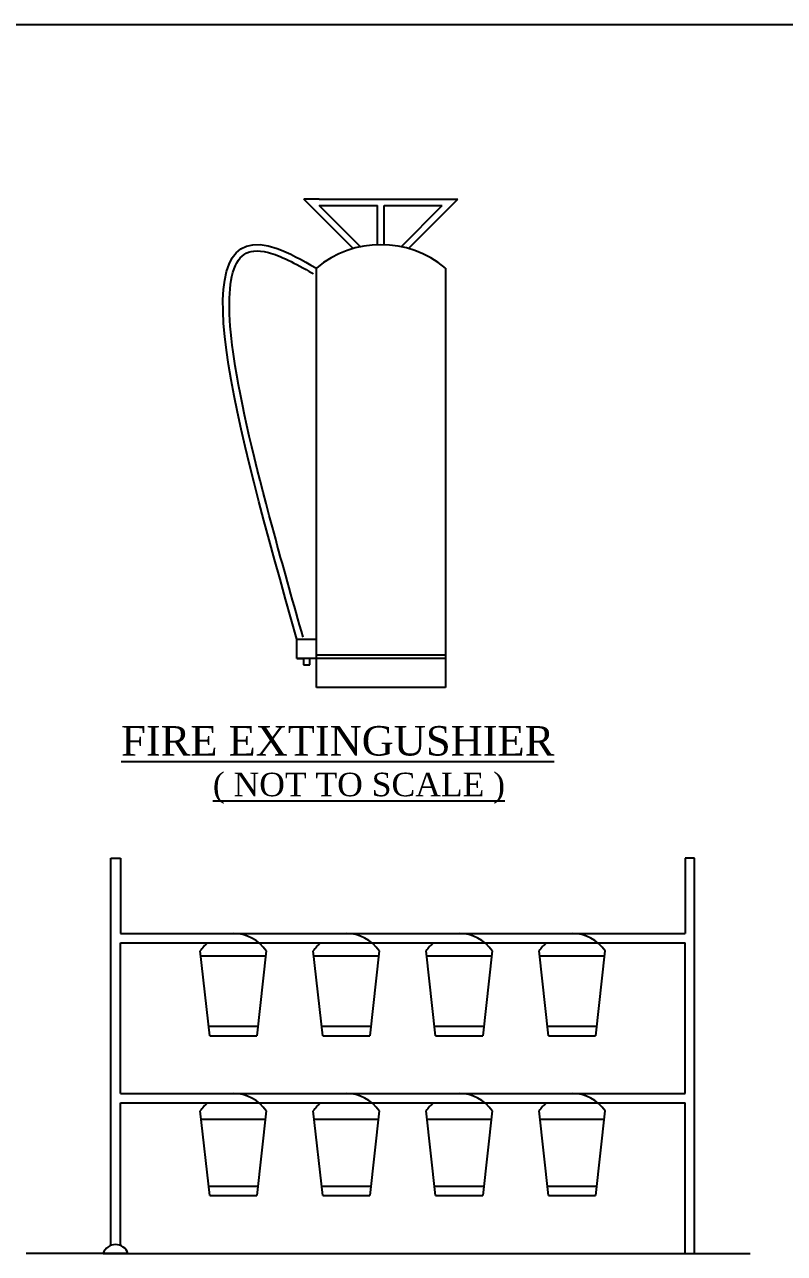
# Model space of a CAD drawing. Header units: metres. Extents: x 2 to 142, y 1 to 82.
# Drawn here: x 25.34 to 31.7, y 71.83 to 82.11 of the extents above; entities that cross this region are included whole.
import ezdxf

# ---------------------------------------------------------------- set-up
doc = ezdxf.new("R2010")
doc.units = ezdxf.units.M
doc.header["$MEASUREMENT"] = 0
doc.styles.get("Standard").update_dxf_attribs({"font": 'BOOKOS.TTF'})

msp = doc.modelspace()

# ---------------------------------------------------------------- linework, layer by layer
at = {"color": 2}
msp.add_line((2.246, 82.112), (142.246, 82.112), dxfattribs=at)
at = {"color": 1}
for p, q in [((28.089, 80.238, -13.008), (27.676, 80.652, -13.008)), ((27.806, 80.652, -13.008), (27.676, 80.652, -13.008)), ((27.806, 80.652, -13.008), (28.966, 80.652, -13.008)), ((28.552, 80.238, -13.008), (28.966, 80.652, -13.008)), ((28.151, 80.253, -13.008), (27.806, 80.598, -13.008)), ((27.806, 80.598, -13.008), (28.294, 80.598, -13.008)), ((28.294, 80.27, -13.008), (28.294, 80.598, -13.008)), ((28.348, 80.27, -13.008), (28.348, 80.598, -13.008)), ((28.348, 80.598, -13.008), (28.835, 80.598, -13.008)), ((28.491, 80.253, -13.008), (28.835, 80.598, -13.008)), ((27.781, 76.565, -13.008), (27.781, 80.074, -13.008)), ((28.861, 80.074, -13.008), (28.861, 76.565, -13.008)), ((27.619, 76.97, -13.008), (27.781, 76.97, -13.008)), ((27.619, 76.808, -13.008), (27.619, 76.97, -13.008)), ((28.861, 76.835, -13.008), (27.781, 76.835, -13.008)), ((27.619, 76.808, -13.008), (27.673, 76.808, -13.008)), ((27.619, 76.808, -13.008), (27.64, 76.808, -13.008)), ((27.619, 76.808, -13.008), (27.63, 76.808, -13.008)), ((27.781, 76.808, -13.008), (27.619, 76.808, -13.008)), ((27.673, 76.808, -13.008), (27.673, 76.754, -13.008)), ((27.673, 76.754, -13.008), (27.727, 76.754, -13.008)), ((27.727, 76.754, -13.008), (27.727, 76.808, -13.008)), ((28.861, 76.808, -13.008), (27.781, 76.808, -13.008)), ((28.861, 76.565, -13.008), (27.781, 76.565, -13.008)), ((26.062, 74.506, -13.008), (26.062, 75.136, -13.008)), ((26.062, 75.136, -13.008), (26.141, 75.136, -13.008)), ((26.141, 75.136, -13.008), (26.141, 74.506, -13.008)), ((30.866, 75.136, -13.008), (30.866, 74.506, -13.008)), ((30.945, 75.136, -13.008), (30.866, 75.136, -13.008)), ((30.945, 74.506, -13.008), (30.945, 75.136, -13.008)), ((26.062, 71.895, -13.008), (26.062, 74.506, -13.008)), ((26.141, 74.506, -13.008), (30.866, 74.506, -13.008)), ((30.945, 71.828, -13.008), (30.945, 74.506, -13.008)), ((26.141, 74.427, -13.008), (30.866, 74.427, -13.008)), ((26.141, 73.167, -13.008), (26.141, 74.427, -13.008)), ((26.889, 73.65, -13.008), (26.81, 74.359, -13.008)), ((27.361, 74.359, -13.008), (27.283, 73.65, -13.008)), ((27.834, 73.65, -13.008), (27.755, 74.359, -13.008)), ((28.306, 74.359, -13.008), (28.228, 73.65, -13.008)), ((28.779, 73.65, -13.008), (28.7, 74.359, -13.008)), ((29.251, 74.359, -13.008), (29.173, 73.65, -13.008)), ((29.724, 73.65, -13.008), (29.645, 74.359, -13.008)), ((30.196, 74.359, -13.008), (30.118, 73.65, -13.008)), ((30.866, 73.167, -13.008), (30.866, 74.427, -13.008)), ((26.81, 74.319, -13.008), (27.361, 74.319, -13.008)), ((27.755, 74.319, -13.008), (28.306, 74.319, -13.008)), ((28.7, 74.319, -13.008), (29.251, 74.319, -13.008)), ((29.645, 74.319, -13.008), (30.196, 74.319, -13.008)), ((26.88, 73.729, -13.008), (27.291, 73.729, -13.008)), ((26.889, 73.65, -13.008), (27.283, 73.65, -13.008)), ((27.825, 73.729, -13.008), (28.236, 73.729, -13.008)), ((27.834, 73.65, -13.008), (28.228, 73.65, -13.008)), ((28.77, 73.729, -13.008), (29.181, 73.729, -13.008)), ((28.779, 73.65, -13.008), (29.173, 73.65, -13.008)), ((29.715, 73.729, -13.008), (30.126, 73.729, -13.008)), ((29.724, 73.65, -13.008), (30.118, 73.65, -13.008)), ((26.141, 73.167, -13.008), (30.866, 73.167, -13.008)), ((26.141, 73.088, -13.008), (30.866, 73.088, -13.008)), ((26.141, 71.895, -13.008), (26.141, 73.088, -13.008)), ((26.889, 72.312, -13.008), (26.81, 73.02, -13.008)), ((27.361, 73.02, -13.008), (27.283, 72.312, -13.008)), ((27.834, 72.312, -13.008), (27.755, 73.02, -13.008)), ((28.306, 73.02, -13.008), (28.228, 72.312, -13.008)), ((28.779, 72.312, -13.008), (28.7, 73.02, -13.008)), ((29.251, 73.02, -13.008), (29.173, 72.312, -13.008)), ((29.724, 72.312, -13.008), (29.645, 73.02, -13.008)), ((30.196, 73.02, -13.008), (30.118, 72.312, -13.008)), ((30.866, 71.828, -13.008), (30.866, 73.088, -13.008)), ((26.81, 72.951, -13.008), (27.361, 72.951, -13.008)), ((27.755, 72.951, -13.008), (28.306, 72.951, -13.008)), ((28.7, 72.951, -13.008), (29.251, 72.951, -13.008)), ((29.645, 72.951, -13.008), (30.196, 72.951, -13.008)), ((26.88, 72.39, -13.008), (27.291, 72.39, -13.008)), ((26.889, 72.312, -13.008), (27.283, 72.312, -13.008)), ((27.825, 72.39, -13.008), (28.236, 72.39, -13.008)), ((27.834, 72.312, -13.008), (28.228, 72.312, -13.008)), ((28.77, 72.39, -13.008), (29.181, 72.39, -13.008)), ((28.779, 72.312, -13.008), (29.173, 72.312, -13.008)), ((29.715, 72.39, -13.008), (30.126, 72.39, -13.008)), ((29.724, 72.312, -13.008), (30.118, 72.312, -13.008)), ((25.997, 71.828, -13.008), (25.354, 71.828, -13.008)), ((25.997, 71.828, -13.008), (26.206, 71.828, -13.008)), ((26.206, 71.828, -13.008), (25.997, 71.828, -13.008)), ((26.062, 71.828, -13.008), (26.141, 71.828, -13.008)), ((26.141, 71.828, -13.008), (30.866, 71.828, -13.008)), ((30.866, 71.828, -13.008), (31.41, 71.828, -13.008))]:
    msp.add_line(p, q, dxfattribs=at)
for centre, radius, start, end in [((28.321, 79.429, -13.008), 0.841, 50.0538, 129.9462), ((27.086, 74.173, -13.008), 0.333, 34.0643, 90), ((28.031, 74.173, -13.008), 0.333, 34.0643, 90), ((28.976, 74.173, -13.008), 0.333, 34.0643, 90), ((29.921, 74.173, -13.008), 0.333, 34.0643, 90), ((27.086, 74.173, -13.008), 0.333, 130.243, 145.9357), ((28.031, 74.173, -13.008), 0.333, 130.243, 145.9357), ((28.976, 74.173, -13.008), 0.333, 130.243, 145.9357), ((29.921, 74.173, -13.008), 0.333, 130.243, 145.9357), ((27.086, 72.834, -13.008), 0.333, 34.0643, 90), ((28.031, 72.834, -13.008), 0.333, 34.0643, 90), ((28.976, 72.834, -13.008), 0.333, 34.0643, 90), ((29.921, 72.834, -13.008), 0.333, 34.0643, 90), ((27.086, 72.834, -13.008), 0.333, 130.243, 145.9357), ((28.031, 72.834, -13.008), 0.333, 130.243, 145.9357), ((28.976, 72.834, -13.008), 0.333, 130.243, 145.9357), ((29.921, 72.834, -13.008), 0.333, 130.243, 145.9357), ((26.101, 71.792, -13.008), 0.11, 19.1726, 160.8274)]:
    msp.add_arc(centre, radius, start, end, dxfattribs=at)
for points, knots in [([(27.619, 76.97, -13.008), (27.112, 78.756, -13.008), (26.549, 80.741, -13.008), (27.66, 80.144, -13.008), (27.781, 80.074, -13.008)], [0, 0, 0, 0, 3.030452, 3.369076, 3.369076, 3.369076, 3.369076]), ([(27.671, 76.984, -13.008), (27.592, 77.261, -13.008), (27.514, 77.537, -13.008), (27.294, 78.341, -13.008), (27.168, 78.846, -13.008), (27.051, 79.575, -13.008), (27.037, 79.838, -13.008), (27.096, 80.097, -13.008), (27.131, 80.156, -13.008), (27.221, 80.219, -13.008), (27.284, 80.229, -13.008), (27.475, 80.18, -13.008), (27.604, 80.114, -13.008), (27.75, 80.03, -13.008), (27.752, 80.028, -13.008), (27.754, 80.027, -13.008)], [0, 0, 0, 0, 0.468639, 0.468639, 1.405917, 1.405917, 2.137486, 2.137486, 2.546212, 2.546212, 2.954939, 2.954939, 3.363666, 3.363666, 3.369076, 3.369076, 3.369076, 3.369076])]:
    msp.add_open_spline(points, degree=3, knots=knots, dxfattribs=at)

# ---------------------------------------------------------------- texts
at = {"color": 7}
msp.add_text('%%UFIRE EXTINGUSHIER', height=0.24609, dxfattribs=at).set_placement((26.148, 75.995, -13.008))
at = {"color": 7, "insert": (26.915, 75.851, -13.008), "char_height": 0.19687, "attachment_point": 1}
msp.add_mtext('{\\L( NOT TO SCALE )}', dxfattribs=at)

doc.saveas('drawing.dxf')
